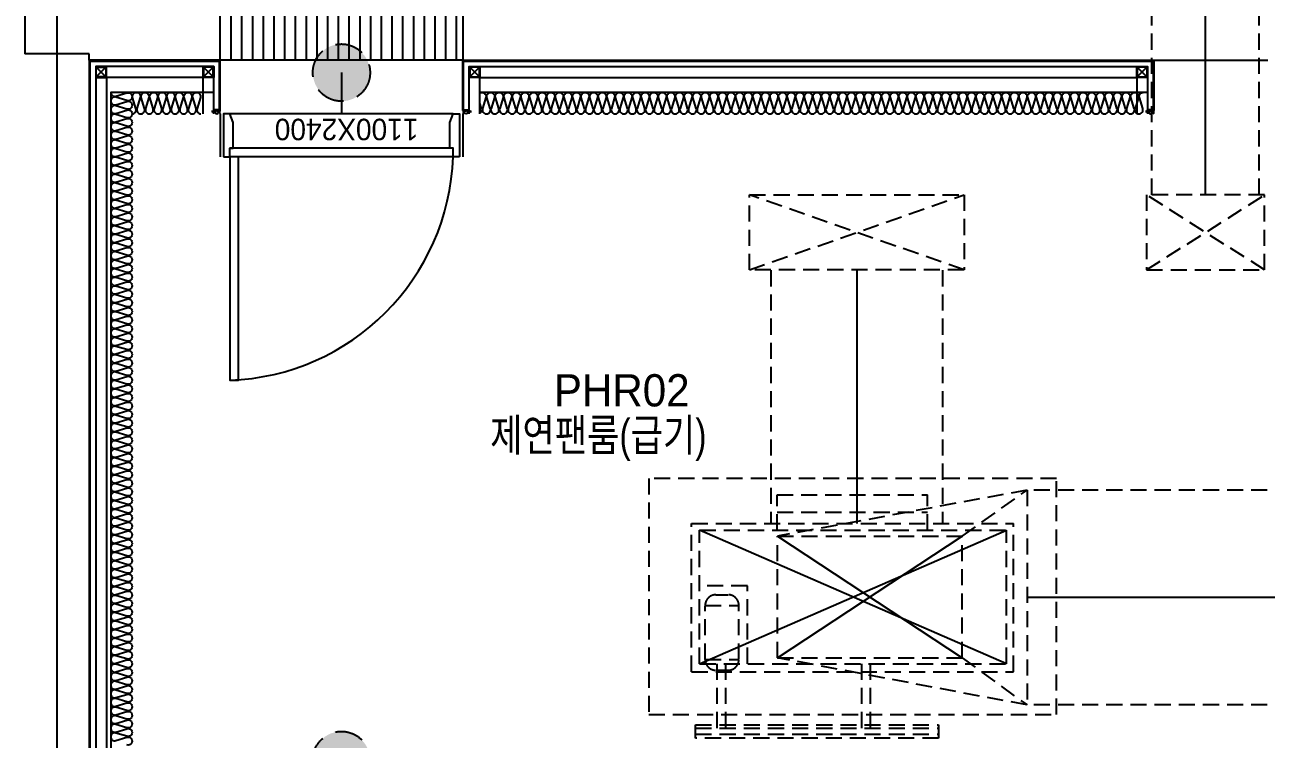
# Model space of a CAD drawing. Header units: millimetres. Extents: x 49504 to 178157, y 34455 to 150915.
# Drawn here: x 92404 to 98186, y 141094 to 144419 of the extents above; entities that cross this region are included whole.
import ezdxf
from ezdxf.enums import TextEntityAlignment as Align

# ---------------------------------------------------------------- set-up
doc = ezdxf.new("R2010")
doc.units = ezdxf.units.MM
doc.header["$LTSCALE"] = 300
for name, pattern in [('CENTERX2', [4, 2.5, -0.5, 0.5, -0.5]), ('ghid', [3, 2, -1]), ('HID', [2.8, 1.8, -1]), ('HIDDEN', [0.375, 0.25, -0.125])]:
    doc.linetypes.add(name, pattern=pattern)
for name, color, linetype, plot in [('# 실번호_251208', 60, 'Continuous', False), ('A-ETC-소방 NOPLOT', 163, 'Continuous', False), ('NOPLOT', 191, 'Continuous', False), ('NOPLOT-TEXT', 41, 'Continuous', False)]:
    doc.layers.add(name, color=color, linetype=linetype, plot=plot)
for name, color, linetype in [('6FIN', 6, 'Continuous'), ('A-DOOR', 4, 'Continuous'), ('A-DOOR-1', 1, 'Continuous'), ('A-DOOR-8', 8, 'Continuous'), ('A-ELE', 7, 'Continuous'), ('A-ETC-소방', 253, 'HIDDEN'), ('A-FIN', 6, 'Continuous'), ('A-갑종방화문', 7, 'Continuous'), ('A-방화문표기', 6, 'ghid'), ('A-하지철물', 55, 'Continuous'), ('ISL', 251, 'Continuous'), ('loco_SCR', 1, 'Continuous'), ('SCREW', 6, 'Continuous'), ('SHEET', 6, 'Continuous'), ('보(girder)', 7, 'HID'), ('복합판넬', 6, 'Continuous'), ('코킹', 191, 'Continuous'), ('트랜치', 8, 'Continuous')]:
    doc.layers.add(name, color=color, linetype=linetype)
doc.styles.add('Gdim', font='Dotum.ttf')

# ---------------------------------------------------------------- blocks, each defined once
blk = doc.blocks.new('FSD-1')
at = {"layer": 'A-DOOR'}
for points in [[(190359.4, 600586.7), (190359.4, 600556.7), (190319.4, 600556.7), (190319.4, 600541.7), (190199.4, 600541.7), (190159.4, 600556.7), (190159.4, 600586.7)], [(190359.4, 599486.7), (190359.4, 599516.7), (190319.4, 599516.7), (190319.4, 599531.7), (190199.4, 599531.7), (190159.4, 599516.7), (190159.4, 599486.7)], [(190359.4, 599516.7), (191399.4, 599516.7), (191399.4, 599556.7), (190359.4, 599556.7)]]:
    blk.add_lwpolyline(points, close=True, dxfattribs=at)
at = {"layer": 'A-DOOR-1'}
blk.add_arc((190322.5, 599479.8), 1077.5, 1.96142, 88.03858, dxfattribs=at)
at = {"layer": 'A-DOOR-8'}
for p, q in [((190159.4, 600556.7), (190159.4, 599516.7)), ((190319.4, 600556.7), (190319.4, 599516.7)), ((190359.4, 600556.7), (190359.4, 599516.7))]:
    blk.add_line(p, q, dxfattribs=at)
at = {"layer": 'NOPLOT'}
for p, q in [((190159.4, 600601.7), (190359.4, 600601.7)), ((190159.4, 599471.7), (190359.4, 599471.7))]:
    blk.add_line(p, q, dxfattribs=at)
at = {"layer": 'NOPLOT', "style": 'Gdim'}
blk.add_text('1100X2400', height=100, rotation=270, dxfattribs=at).set_placement((190181.9, 600395.2))
blk = doc.blocks.new('*U14')
at = {"layer": '6FIN'}
blk.add_lwpolyline([(25.3, 50), (-24.7, 50), (-24.7, 0), (25.3, 0)], close=True, dxfattribs=at)
at = {"layer": 'SHEET', "color": 8}
for p, q in [((-22.2, 2.5), (22.8, 47.5)), ((22.8, 2.5), (-22.2, 47.5))]:
    blk.add_line(p, q, dxfattribs=at)
blk.add_lwpolyline([(22.3, 2.3), (-21.7, 2.3, -0.414214), (-22.4, 3), (-22.4, 47, -0.414214), (-21.7, 47.7), (22.3, 47.7, -0.414214), (23, 47), (23, 3, -0.414214)], format="xyb", close=True, dxfattribs=at)
blk = doc.blocks.new('screw-2')
at = {"layer": 'loco_SCR', "linetype": 'CENTERX2'}
blk.add_line((-8.6, 0), (20.1, 0), dxfattribs=at)
at = {"layer": 'loco_SCR'}
for p, q in [((-2.4, 1.6), (-1.7, 3)), ((-0.7, 0.3), (-2.2, 0.8)), ((0, 4), (0, -4)), ((0, 2), (12.5, 2)), ((4.2, 2.5), (2.4, -2.5)), ((5.9, 2.5), (4.1, -2.5)), ((7.6, 2.5), (5.8, -2.5)), ((9.3, 2.5), (7.5, -2.5)), ((11, 2.5), (10.3, 0.5)), ((16, 0), (11.1, 0.8)), ((16, 0), (12.4, -2)), ((16, 0), (12.5, 2)), ((-2.4, -1.6), (-1.7, -3)), ((-0.7, -0.3), (-2.2, -0.8)), ((0, -2), (12.4, -2)), ((9.8, -1), (9.2, -2.5))]:
    blk.add_line(p, q, dxfattribs=at)
for centre, radius, start, end in [((0, 0), 4, 90, 270), ((-2, 1.3), 0.5, 135, 249.90676), ((-2.1, 3.1), 0.393, 352.90945, 75.28993), ((-0.7, 0), 0.262, 273.80758, 86.54792), ((11.1, -0.6), 1.4, 70.8182, 270.52942), ((-2, -1.3), 0.5, 109.98259, 225), ((-2.1, -3), 0.393, 261.9149, 3.48676)]:
    blk.add_arc(centre, radius, start, end, dxfattribs=at)
blk = doc.blocks.new('A$Caf999d5d')
at = {"layer": 'A-FIN'}
for p, q in [((-1, 15), (25, 14.9)), ((3, 19), (29, 18.9)), ((25, 7.4), (25, 14.9)), ((28, 7.4), (25, 7.4)), ((29, 7.4), (25, 7.4)), ((29, 7.4), (29, 18.9))]:
    blk.add_line(p, q, dxfattribs=at)
at = {"layer": '코킹', "color": 1}
blk.add_circle((14.5, 7.5), 7.5, dxfattribs=at)
at = {"layer": '코킹', "color": 1, "extrusion": (0, 0, -1)}
blk.add_ellipse((-1, 7.5), major_axis=(0, 7.5), ratio=0.368706, start_param=0, end_param=3.141604, dxfattribs=at)
at = {"layer": 'SCREW', "xscale": 0.700000000000001, "yscale": 0.700000000000001, "zscale": 0.700000000000001, "rotation": 359.9997454971837}
blk.add_blockref('screw-2', (25, 11.2), dxfattribs=at)
blk = doc.blocks.new('*U18')
at = {"layer": 'A-하지철물'}
for points in [[(-2405, -220), (-2405, 0), (755, 0), (755, -220)], [(-2355, -220), (-2355, -50), (705, -50), (705, -220)]]:
    blk.add_lwpolyline(points, dxfattribs=at)
at = {"layer": '복합판넬'}
for points in [[(-2435, -205), (-2435, 30), (785, 30), (785, -205)], [(-2431, -201), (-2431, 26), (781, 26), (781, -201)]]:
    blk.add_lwpolyline(points, dxfattribs=at)
at = {"layer": 'A-FIN'}
blk.add_blockref('A$Caf999d5d', (-2434, -220), dxfattribs=at)
at = {"layer": 'A-FIN', "xscale": -1}
blk.add_blockref('A$Caf999d5d', (784, -220), dxfattribs=at)
at = {"layer": '보(girder)', "xscale": -1, "rotation": 180}
for p in [(-2380.3, 0), (729.7, 0)]:
    blk.add_blockref('*U14', p, dxfattribs=at)
blk = doc.blocks.new('*U28')
at = {"layer": '트랜치'}
for p, q in [((50, 300), (50, 0)), ((100, 300), (100, 0)), ((150, 300), (150, 0)), ((200, 300), (200, 0)), ((250, 300), (250, 0)), ((300, 300), (300, 0)), ((350, 300), (350, 0)), ((400, 300), (400, 0)), ((450, 300), (450, 0)), ((500, 300), (500, 0)), ((550, 300), (550, 0)), ((600, 300), (600, 0)), ((650, 300), (650, 0)), ((700, 300), (700, 0)), ((750, 300), (750, 0)), ((800, 300), (800, 0)), ((850, 300), (850, 0)), ((900, 300), (900, 0)), ((950, 300), (950, 0)), ((1000, 300), (1000, 0)), ((1050, 300), (1050, 0)), ((1100, 300), (1100, 0))]:
    blk.add_line(p, q, dxfattribs=at)
at = {"layer": '트랜치', "color": 0}
blk.add_lwpolyline([(0, 300), (1130, 300), (1130, 0), (0, 0)], close=True, dxfattribs=at)
blk = doc.blocks.new('SYM-갑종방화문')
at = {"layer": 'A-방화문표기'}
blk.add_hatch(color=251, dxfattribs=at).paths.add_polyline_path([(-600, 0, 1), (600, 0, 1)])
at = {"layer": 'A-방화문표기', "color": 251}
blk.add_circle((0, 0), 600, dxfattribs=at)
blk = doc.blocks.new('A$C1B410CB1')
at = {"layer": 'NOPLOT'}
blk.add_line((100, 100), (100, 244), dxfattribs=at)
at = {"layer": 'A-갑종방화문', "xscale": 0.1666666666666667, "yscale": 0.1666666666666667, "zscale": 0.1666666666666667}
blk.add_blockref('SYM-갑종방화문', (100, 100), dxfattribs=at)
blk = doc.blocks.new('PH_소방제연설비')
at = {"layer": 'A-ETC-소방'}
for p, q in [((3948.4, -6048), (4948.4, -5698)), ((4948.4, -6048), (3948.4, -5698)), ((6348.4, -6048), (5798.4, -5698)), ((5798.4, -6048), (6348.4, -5698)), ((4048.4, -6049.4), (4048.4, -7229.6)), ((4848.4, -6049.5), (4848.4, -7229.7)), ((4077, -7260.1), (4077, -7095.3)), ((4077, -7095.3), (4777.2, -7095.3)), ((5241.6, -7073.2), (4078.6, -7287.6)), ((4777.2, -7260.1), (4777.2, -7095.3)), ((4939.7, -7287.6), (5241.6, -7073.2)), ((7148.4, -7073.2), (5241.6, -7073.2)), ((5241.6, -7073.2), (5241.7, -8073.2)), ((3679.3, -7918.2), (3679.3, -7228.2)), ((3679.3, -7228.2), (5179.3, -7228.2)), ((4077, -7175.5), (4777.2, -7175.5)), ((5179.3, -7918.2), (5179.3, -7228.2)), ((3716.3, -7881.1), (3716.3, -7260.1)), ((3716.3, -7260.1), (5146, -7260.1)), ((5146, -7881.1), (5146, -7260.1)), ((4078.6, -7853.7), (4078.6, -7287.6)), ((4078.6, -7287.6), (4939.7, -7287.6)), ((4939.7, -7853.7), (4939.7, -7287.6)), ((3938.9, -7518.2), (3716.3, -7518.2)), ((3792, -7560.1), (3849.5, -7560.1)), ((3938.9, -7881.1), (3938.9, -7518.2)), ((3742, -7609.6), (3899.5, -7609.6)), ((3742, -7861.4), (3742, -7610.1)), ((3899.5, -7861.4), (3899.5, -7610.1)), ((3742, -7861.9), (3899.5, -7861.9)), ((4078.6, -7853.7), (4939.7, -7853.7)), ((5241.7, -8073.2), (4078.6, -7853.7)), ((4939.7, -7853.7), (5241.7, -8073.2)), ((3679.3, -7918.2), (5179.3, -7918.2)), ((3716.3, -7881.1), (5146, -7881.1)), ((3792, -7911.4), (3849.5, -7911.4)), ((3797.7, -8180.6), (3797.7, -7881.1)), ((3838.4, -8180.6), (3838.4, -7881.1)), ((4472.3, -8180.6), (4472.3, -7881.1)), ((4513, -8180.6), (4513, -7881.1)), ((7148.4, -8073.2), (5241.7, -8073.2)), ((3697.2, -8165.5), (4828.9, -8165.5)), ((3697.2, -8228.2), (3697.2, -8165.5)), ((3697.2, -8180.6), (4828.9, -8180.6)), ((3697.2, -8208.3), (4828.9, -8208.3)), ((4828.9, -8165.5), (4828.9, -8228.2)), ((4828.9, -8228.2), (3697.2, -8228.2))]:
    blk.add_line(p, q, dxfattribs=at)
at = {"layer": 'A-ETC-소방', "elevation": 0}
for points in [[(5823.4, -5698), (5823.4, -4817.8, 0.414214), (5573.4, -4567.8), (4180.7, -4567.8, -0.414214), (3430.7, -3817.8), (3430.7, -2860.9)], [(6323.4, -5698), (6323.4, -4817.8, 0.414214), (5573.4, -4067.8), (4180.7, -4067.8, -0.414214), (3930.7, -3817.8), (3930.7, -2860.9)]]:
    blk.add_lwpolyline(points, format="xyb", dxfattribs=at)
for points in [[(3948.4, -6048), (3948.4, -5698), (4948.4, -5698), (4948.4, -6048)], [(6348.4, -6048), (6348.4, -5698), (5798.4, -5698), (5798.4, -6048)], [(3479.3, -8118.2), (5379.3, -8118.2), (5379.3, -7018.2), (3479.3, -7018.2)]]:
    blk.add_lwpolyline(points, close=True, dxfattribs=at)
at = {"layer": 'A-ETC-소방'}
for centre, start, end in [((3792, -7610.1), 90, 180), ((3849.5, -7610.1), 0, 90), ((3792, -7861.4), 180, 270), ((3849.5, -7861.4), 270, 0)]:
    blk.add_arc(centre, 50, start, end, dxfattribs=at)
at = {"layer": 'A-ETC-소방 NOPLOT'}
for p, q in [((4448.4, -6048), (4448.4, -7228.2)), ((5146, -7881.1), (3716.3, -7260.1)), ((3716.3, -7881.1), (5146, -7260.1)), ((4078.6, -7287.6), (4939.7, -7853.7)), ((4078.6, -7853.7), (4939.7, -7287.6)), ((7148.4, -7573.2), (5241.7, -7573.2))]:
    blk.add_line(p, q, dxfattribs=at)
at = {"layer": 'A-ETC-소방 NOPLOT', "elevation": 0}
blk.add_lwpolyline([(6073.4, -5698), (6073.4, -4817.8, 0.414214), (5573.4, -4317.8), (4180.7, -4317.8, -0.414214), (3680.7, -3817.8), (3680.7, -2860.9)], format="xyb", dxfattribs=at)

msp = doc.modelspace()

# ---------------------------------------------------------------- linework, layer by layer
for p, q in [((92703.6, 144285), (92403.6, 144285)), ((92703.6, 144255), (92703.6, 144285))]:
    msp.add_line(p, q)
at = {"layer": 'A-ELE', "elevation": 0}
msp.add_lwpolyline([(177103.6, 143455), (177103.6, 148055), (92403.6, 148055), (92403.6, 144285)], dxfattribs=at)
at = {"layer": 'A-하지철물', "elevation": 0}
for points in [[(93283.6, 144005), (93283.6, 144225), (92733.6, 144225), (92733.6, 137285), (93283.6, 137285), (93283.6, 137505)], [(93233.6, 144005), (93233.6, 144175), (92783.6, 144175), (92783.6, 137335), (93233.6, 137335), (93233.6, 137505)]]:
    msp.add_lwpolyline(points, dxfattribs=at)
at = {"layer": 'ISL', "elevation": 0}
for points in [[(93283.6, 144105), (92803.6, 144105), (92803.6, 137405), (93283.6, 137405)], [(97633.6, 144105), (94523.6, 144105)]]:
    msp.add_lwpolyline(points, dxfattribs=at)
for points in [[(92803.6, 144105, 0.509267), (92827.8, 144087.3), (92879.3, 144102.7, -1.372593), (92879.3, 144067.3), (92827.8, 144082.7, 0.509267), (92803.6, 144065, 0.509267), (92827.8, 144047.3), (92879.3, 144062.7, -1.372593), (92879.3, 144027.3), (92827.8, 144042.7, 0.509267), (92803.6, 144025, 0.509267), (92827.8, 144007.3), (92879.3, 144022.7, -1.372593), (92879.3, 143987.3), (92827.8, 144002.7, 0.509267), (92803.6, 143985, 0.509267), (92827.8, 143967.3), (92879.3, 143982.7, -1.372593), (92879.3, 143947.3), (92827.8, 143962.7, 0.509267), (92803.6, 143945, 0.509267), (92827.8, 143927.3), (92879.3, 143942.7, -1.372593), (92879.3, 143907.3), (92827.8, 143922.7, 0.509267), (92803.6, 143905, 0.509267), (92827.8, 143887.3), (92879.3, 143902.7, -1.372593), (92879.3, 143867.3), (92827.8, 143882.7, 0.509267), (92803.6, 143865, 0.509267), (92827.8, 143847.3), (92879.3, 143862.7, -1.372593), (92879.3, 143827.3), (92827.8, 143842.7, 0.509267), (92803.6, 143825, 0.509267), (92827.8, 143807.3), (92879.3, 143822.7, -1.372593), (92879.3, 143787.3), (92827.8, 143802.7, 0.509267), (92803.6, 143785, 0.509267), (92827.8, 143767.3), (92879.3, 143782.7, -1.372593), (92879.3, 143747.3), (92827.8, 143762.7, 0.509267), (92803.6, 143745, 0.509267), (92827.8, 143727.3), (92879.3, 143742.7, -1.372593), (92879.3, 143707.3), (92827.8, 143722.7, 0.509267), (92803.6, 143705, 0.509267), (92827.8, 143687.3), (92879.3, 143702.7, -1.372593), (92879.3, 143667.3), (92827.8, 143682.7, 0.509267), (92803.6, 143665, 0.509267), (92827.8, 143647.3), (92879.3, 143662.7, -1.372593), (92879.3, 143627.3), (92827.8, 143642.7, 0.509267), (92803.6, 143625, 0.509267), (92827.8, 143607.3), (92879.3, 143622.7, -1.372593), (92879.3, 143587.3), (92827.8, 143602.7, 0.509267), (92803.6, 143585, 0.509267), (92827.8, 143567.3), (92879.3, 143582.7, -1.372593), (92879.3, 143547.3), (92827.8, 143562.7, 0.509267), (92803.6, 143545, 0.509267), (92827.8, 143527.3), (92879.3, 143542.7, -1.372593), (92879.3, 143507.3), (92827.8, 143522.7, 0.509267), (92803.6, 143505, 0.509267), (92827.8, 143487.3), (92879.3, 143502.7, -1.372593), (92879.3, 143467.3), (92827.8, 143482.7, 0.509267), (92803.6, 143465, 0.509267), (92827.8, 143447.3), (92879.3, 143462.7, -1.372593), (92879.3, 143427.3), (92827.8, 143442.7, 0.509267), (92803.6, 143425, 0.509267), (92827.8, 143407.3), (92879.3, 143422.7, -1.372593), (92879.3, 143387.3), (92827.8, 143402.7, 0.509267), (92803.6, 143385, 0.509267), (92827.8, 143367.3), (92879.3, 143382.7, -1.372593), (92879.3, 143347.3), (92827.8, 143362.7, 0.509267), (92803.6, 143345, 0.509267), (92827.8, 143327.3), (92879.3, 143342.7, -1.372593), (92879.3, 143307.3), (92827.8, 143322.7, 0.509267), (92803.6, 143305, 0.509267), (92827.8, 143287.3), (92879.3, 143302.7, -1.372593), (92879.3, 143267.3), (92827.8, 143282.7, 0.509267), (92803.6, 143265, 0.509267), (92827.8, 143247.3), (92879.3, 143262.7, -1.372593), (92879.3, 143227.3), (92827.8, 143242.7, 0.509267), (92803.6, 143225, 0.509267), (92827.8, 143207.3), (92879.3, 143222.7, -1.372593), (92879.3, 143187.3), (92827.8, 143202.7, 0.509267), (92803.6, 143185, 0.509267), (92827.8, 143167.3), (92879.3, 143182.7, -1.372593), (92879.3, 143147.3), (92827.8, 143162.7, 0.509267), (92803.6, 143145, 0.509267), (92827.8, 143127.3), (92879.3, 143142.7, -1.372593), (92879.3, 143107.3), (92827.8, 143122.7, 0.509267), (92803.6, 143105, 0.509267), (92827.8, 143087.3), (92879.3, 143102.7, -1.372593), (92879.3, 143067.3), (92827.8, 143082.7, 0.509267), (92803.6, 143065, 0.509267), (92827.8, 143047.3), (92879.3, 143062.7, -1.372593), (92879.3, 143027.3), (92827.8, 143042.7, 0.509267), (92803.6, 143025, 0.509267), (92827.8, 143007.3), (92879.3, 143022.7, -1.372593), (92879.3, 142987.3), (92827.8, 143002.7, 0.509267), (92803.6, 142985, 0.509267), (92827.8, 142967.3), (92879.3, 142982.7, -1.372593), (92879.3, 142947.3), (92827.8, 142962.7, 0.509267), (92803.6, 142945, 0.509267), (92827.8, 142927.3), (92879.3, 142942.7, -1.372593), (92879.3, 142907.3), (92827.8, 142922.7, 0.509267), (92803.6, 142905, 0.509267), (92827.8, 142887.3), (92879.3, 142902.7, -1.372593), (92879.3, 142867.3), (92827.8, 142882.7, 0.509267), (92803.6, 142865, 0.509267), (92827.8, 142847.3), (92879.3, 142862.7, -1.372593), (92879.3, 142827.3), (92827.8, 142842.7, 0.509267), (92803.6, 142825, 0.509267), (92827.8, 142807.3), (92879.3, 142822.7, -1.372593), (92879.3, 142787.3), (92827.8, 142802.7, 0.509267), (92803.6, 142785, 0.509267), (92827.8, 142767.3), (92879.3, 142782.7, -1.372593), (92879.3, 142747.3), (92827.8, 142762.7, 0.509267), (92803.6, 142745, 0.509267), (92827.8, 142727.3), (92879.3, 142742.7, -1.372593), (92879.3, 142707.3), (92827.8, 142722.7, 0.509267), (92803.6, 142705, 0.509267), (92827.8, 142687.3), (92879.3, 142702.7, -1.372593), (92879.3, 142667.3), (92827.8, 142682.7, 0.509267), (92803.6, 142665, 0.509267), (92827.8, 142647.3), (92879.3, 142662.7, -1.372593), (92879.3, 142627.3), (92827.8, 142642.7, 0.509267), (92803.6, 142625, 0.509267), (92827.8, 142607.3), (92879.3, 142622.7, -1.372593), (92879.3, 142587.3), (92827.8, 142602.7, 0.509267), (92803.6, 142585, 0.509267), (92827.8, 142567.3), (92879.3, 142582.7, -1.372593), (92879.3, 142547.3), (92827.8, 142562.7, 0.509267), (92803.6, 142545, 0.509267), (92827.8, 142527.3), (92879.3, 142542.7, -1.372593), (92879.3, 142507.3), (92827.8, 142522.7, 0.509267), (92803.6, 142505, 0.509267), (92827.8, 142487.3), (92879.3, 142502.7, -1.372593), (92879.3, 142467.3), (92827.8, 142482.7, 0.509267), (92803.6, 142465, 0.509267), (92827.8, 142447.3), (92879.3, 142462.7, -1.372593), (92879.3, 142427.3), (92827.8, 142442.7, 0.509267), (92803.6, 142425, 0.509267), (92827.8, 142407.3), (92879.3, 142422.7, -1.372593), (92879.3, 142387.3), (92827.8, 142402.7, 0.509267), (92803.6, 142385, 0.509267), (92827.8, 142367.3), (92879.3, 142382.7, -1.372593), (92879.3, 142347.3), (92827.8, 142362.7, 0.509267), (92803.6, 142345, 0.509267), (92827.8, 142327.3), (92879.3, 142342.7, -1.372593), (92879.3, 142307.3), (92827.8, 142322.7, 0.509267), (92803.6, 142305, 0.509267), (92827.8, 142287.3), (92879.3, 142302.7, -1.372593), (92879.3, 142267.3), (92827.8, 142282.7, 0.509267), (92803.6, 142265, 0.509267), (92827.8, 142247.3), (92879.3, 142262.7, -1.372593), (92879.3, 142227.3), (92827.8, 142242.7, 0.509267), (92803.6, 142225, 0.509267), (92827.8, 142207.3), (92879.3, 142222.7, -1.372593), (92879.3, 142187.3), (92827.8, 142202.7, 0.509267), (92803.6, 142185, 0.509267), (92827.8, 142167.3), (92879.3, 142182.7, -1.372593), (92879.3, 142147.3), (92827.8, 142162.7, 0.509267), (92803.6, 142145, 0.509267), (92827.8, 142127.3), (92879.3, 142142.7, -1.372593), (92879.3, 142107.3), (92827.8, 142122.7, 0.509267), (92803.6, 142105, 0.509267), (92827.8, 142087.3), (92879.3, 142102.7, -1.372593), (92879.3, 142067.3), (92827.8, 142082.7, 0.509267), (92803.6, 142065, 0.509267), (92827.8, 142047.3), (92879.3, 142062.7, -1.372593), (92879.3, 142027.3), (92827.8, 142042.7, 0.509267), (92803.6, 142025, 0.509267), (92827.8, 142007.3), (92879.3, 142022.7, -1.372593), (92879.3, 141987.3), (92827.8, 142002.7, 0.509267), (92803.6, 141985, 0.509267), (92827.8, 141967.3), (92879.3, 141982.7, -1.372593), (92879.3, 141947.3), (92827.8, 141962.7, 0.509267), (92803.6, 141945, 0.509267), (92827.8, 141927.3), (92879.3, 141942.7, -1.372593), (92879.3, 141907.3), (92827.8, 141922.7, 0.509267), (92803.6, 141905, 0.509267), (92827.8, 141887.3), (92879.3, 141902.7, -1.372593), (92879.3, 141867.3), (92827.8, 141882.7, 0.509267), (92803.6, 141865, 0.509267), (92827.8, 141847.3), (92879.3, 141862.7, -1.372593), (92879.3, 141827.3), (92827.8, 141842.7, 0.509267), (92803.6, 141825, 0.509267), (92827.8, 141807.3), (92879.3, 141822.7, -1.372593), (92879.3, 141787.3), (92827.8, 141802.7, 0.509267), (92803.6, 141785, 0.509267), (92827.8, 141767.3), (92879.3, 141782.7, -1.372593), (92879.3, 141747.3), (92827.8, 141762.7, 0.509267), (92803.6, 141745, 0.509267), (92827.8, 141727.3), (92879.3, 141742.7, -1.372593), (92879.3, 141707.3), (92827.8, 141722.7, 0.509267), (92803.6, 141705, 0.509267), (92827.8, 141687.3), (92879.3, 141702.7, -1.372593), (92879.3, 141667.3), (92827.8, 141682.7, 0.509267), (92803.6, 141665, 0.509267), (92827.8, 141647.3), (92879.3, 141662.7, -1.372593), (92879.3, 141627.3), (92827.8, 141642.7, 0.509267), (92803.6, 141625, 0.509267), (92827.8, 141607.3), (92879.3, 141622.7, -1.372593), (92879.3, 141587.3), (92827.8, 141602.7, 0.509267), (92803.6, 141585, 0.509267), (92827.8, 141567.3), (92879.3, 141582.7, -1.372593), (92879.3, 141547.3), (92827.8, 141562.7, 0.509267), (92803.6, 141545, 0.509267), (92827.8, 141527.3), (92879.3, 141542.7, -1.372593), (92879.3, 141507.3), (92827.8, 141522.7, 0.509267), (92803.6, 141505, 0.509267), (92827.8, 141487.3), (92879.3, 141502.7, -1.372593), (92879.3, 141467.3), (92827.8, 141482.7, 0.509267), (92803.6, 141465, 0.509267), (92827.8, 141447.3), (92879.3, 141462.7, -1.372593), (92879.3, 141427.3), (92827.8, 141442.7, 0.509267), (92803.6, 141425, 0.509267), (92827.8, 141407.3), (92879.3, 141422.7, -1.372593), (92879.3, 141387.3), (92827.8, 141402.7, 0.509267), (92803.6, 141385, 0.509267), (92827.8, 141367.3), (92879.3, 141382.7, -1.372593), (92879.3, 141347.3), (92827.8, 141362.7, 0.509267), (92803.6, 141345, 0.509267), (92827.8, 141327.3), (92879.3, 141342.7, -1.372593), (92879.3, 141307.3), (92827.8, 141322.7, 0.509267), (92803.6, 141305, 0.509267), (92827.8, 141287.3), (92879.3, 141302.7, -1.372593), (92879.3, 141267.3), (92827.8, 141282.7, 0.509267), (92803.6, 141265, 0.509267), (92827.8, 141247.3), (92879.3, 141262.7, -1.372593), (92879.3, 141227.3), (92827.8, 141242.7, 0.509267), (92803.6, 141225, 0.509267), (92827.8, 141207.3), (92879.3, 141222.7, -1.372593), (92879.3, 141187.3), (92827.8, 141202.7, 0.509267), (92803.6, 141185, 0.509267), (92827.8, 141167.3), (92879.3, 141182.7, -1.372593), (92879.3, 141147.3), (92827.8, 141162.7, 0.509267), (92803.6, 141145, 0.509267), (92827.8, 141127.3), (92879.3, 141142.7, -1.372593), (92879.3, 141107.3), (92827.8, 141122.7, 0.509267), (92803.6, 141105, 0.509267), (92827.8, 141087.3), (92879.3, 141102.7, -1.372593), (92879.3, 141067.3)], [(92903.6, 144005, 0.509267), (92921.3, 144029.3), (92905.9, 144080.8, -1.372593), (92941.3, 144080.8), (92925.9, 144029.3, 0.509267), (92943.6, 144005, 0.509267), (92961.3, 144029.3), (92945.9, 144080.8, -1.372593), (92981.3, 144080.8), (92965.9, 144029.3, 0.509267), (92983.6, 144005, 0.509267), (93001.3, 144029.3), (92985.9, 144080.8, -1.372593), (93021.3, 144080.8), (93005.9, 144029.3, 0.509267), (93023.6, 144005, 0.509267), (93041.3, 144029.3), (93025.9, 144080.8, -1.372593), (93061.3, 144080.8), (93045.9, 144029.3, 0.509267), (93063.6, 144005, 0.509267), (93081.3, 144029.3), (93065.9, 144080.8, -1.372593), (93101.3, 144080.8), (93085.9, 144029.3, 0.509267), (93103.6, 144005, 0.509267), (93121.3, 144029.3), (93105.9, 144080.8, -1.372593), (93141.3, 144080.8), (93125.9, 144029.3, 0.509267), (93143.6, 144005, 0.509267), (93161.3, 144029.3), (93145.9, 144080.8, -1.372593), (93181.3, 144080.8), (93165.9, 144029.3, 0.509267), (93183.6, 144005, 0.509267), (93201.3, 144029.3), (93185.9, 144080.8, -1.372593), (93221.3, 144080.8), (93205.9, 144029.3, 0.509267), (93223.6, 144005)], [(94523.6, 144102.1, -0.14367), (94533.6, 144105, -0.509267), (94551.3, 144080.8), (94535.9, 144029.3, 1.372593), (94571.3, 144029.3), (94555.9, 144080.8, -0.509267), (94573.6, 144105, -0.509267), (94591.3, 144080.8), (94575.9, 144029.3, 1.372593), (94611.3, 144029.3), (94595.9, 144080.8, -0.509267), (94613.6, 144105, -0.509267), (94631.3, 144080.8), (94615.9, 144029.3, 1.372593), (94651.3, 144029.3), (94635.9, 144080.8, -0.509267), (94653.6, 144105, -0.509267), (94671.3, 144080.8), (94655.9, 144029.3, 1.372593), (94691.3, 144029.3), (94675.9, 144080.8, -0.509267), (94693.6, 144105, -0.509267), (94711.3, 144080.8), (94695.9, 144029.3, 1.372593), (94731.3, 144029.3), (94715.9, 144080.8, -0.509267), (94733.6, 144105, -0.509267), (94751.3, 144080.8), (94735.9, 144029.3, 1.372593), (94771.3, 144029.3), (94755.9, 144080.8, -0.509267), (94773.6, 144105, -0.509267), (94791.3, 144080.8), (94775.9, 144029.3, 1.372593), (94811.3, 144029.3), (94795.9, 144080.8, -0.509267), (94813.6, 144105, -0.509267), (94831.3, 144080.8), (94815.9, 144029.3, 1.372593), (94851.3, 144029.3), (94835.9, 144080.8, -0.509267), (94853.6, 144105, -0.509267), (94871.3, 144080.8), (94855.9, 144029.3, 1.372593), (94891.3, 144029.3), (94875.9, 144080.8, -0.509267), (94893.6, 144105, -0.509267), (94911.3, 144080.8), (94895.9, 144029.3, 1.372593), (94931.3, 144029.3), (94915.9, 144080.8, -0.509267), (94933.6, 144105, -0.509267), (94951.3, 144080.8), (94935.9, 144029.3, 1.372593), (94971.3, 144029.3), (94955.9, 144080.8, -0.509267), (94973.6, 144105, -0.509267), (94991.3, 144080.8), (94975.9, 144029.3, 1.372593), (95011.3, 144029.3), (94995.9, 144080.8, -0.509267), (95013.6, 144105, -0.509267), (95031.3, 144080.8), (95015.9, 144029.3, 1.372593), (95051.3, 144029.3), (95035.9, 144080.8, -0.509267), (95053.6, 144105, -0.509267), (95071.3, 144080.8), (95055.9, 144029.3, 1.372593), (95091.3, 144029.3), (95075.9, 144080.8, -0.509267), (95093.6, 144105, -0.509267), (95111.3, 144080.8), (95095.9, 144029.3, 1.372593), (95131.3, 144029.3), (95115.9, 144080.8, -0.509267), (95133.6, 144105, -0.509267), (95151.3, 144080.8), (95135.9, 144029.3, 1.372593), (95171.3, 144029.3), (95155.9, 144080.8, -0.509267), (95173.6, 144105, -0.509267), (95191.3, 144080.8), (95175.9, 144029.3, 1.372593), (95211.3, 144029.3), (95195.9, 144080.8, -0.509267), (95213.6, 144105, -0.509267), (95231.3, 144080.8), (95215.9, 144029.3, 1.372593), (95251.3, 144029.3), (95235.9, 144080.8, -0.509267), (95253.6, 144105, -0.509267), (95271.3, 144080.8), (95255.9, 144029.3, 1.372593), (95291.3, 144029.3), (95275.9, 144080.8, -0.509267), (95293.6, 144105, -0.509267), (95311.3, 144080.8), (95295.9, 144029.3, 1.372593), (95331.3, 144029.3), (95315.9, 144080.8, -0.509267), (95333.6, 144105, -0.509267), (95351.3, 144080.8), (95335.9, 144029.3, 1.372593), (95371.3, 144029.3), (95355.9, 144080.8, -0.509267), (95373.6, 144105, -0.509267), (95391.3, 144080.8), (95375.9, 144029.3, 1.372593), (95411.3, 144029.3), (95395.9, 144080.8, -0.509267), (95413.6, 144105, -0.509267), (95431.3, 144080.8), (95415.9, 144029.3, 1.372593), (95451.3, 144029.3), (95435.9, 144080.8, -0.509267), (95453.6, 144105, -0.509267), (95471.3, 144080.8), (95455.9, 144029.3, 1.372593), (95491.3, 144029.3), (95475.9, 144080.8, -0.509267), (95493.6, 144105, -0.509267), (95511.3, 144080.8), (95495.9, 144029.3, 1.372593), (95531.3, 144029.3), (95515.9, 144080.8, -0.509267), (95533.6, 144105, -0.509267), (95551.3, 144080.8), (95535.9, 144029.3, 1.372593), (95571.3, 144029.3), (95555.9, 144080.8, -0.509267), (95573.6, 144105, -0.509267), (95591.3, 144080.8), (95575.9, 144029.3, 1.372593), (95611.3, 144029.3), (95595.9, 144080.8, -0.509267), (95613.6, 144105, -0.509267), (95631.3, 144080.8), (95615.9, 144029.3, 1.372593), (95651.3, 144029.3), (95635.9, 144080.8, -0.509267), (95653.6, 144105, -0.509267), (95671.3, 144080.8), (95655.9, 144029.3, 1.372593), (95691.3, 144029.3), (95675.9, 144080.8, -0.509267), (95693.6, 144105, -0.509267), (95711.3, 144080.8), (95695.9, 144029.3, 1.372593), (95731.3, 144029.3), (95715.9, 144080.8, -0.509267), (95733.6, 144105, -0.509267), (95751.3, 144080.8), (95735.9, 144029.3, 1.372593), (95771.3, 144029.3), (95755.9, 144080.8, -0.509267), (95773.6, 144105, -0.509267), (95791.3, 144080.8), (95775.9, 144029.3, 1.372593), (95811.3, 144029.3), (95795.9, 144080.8, -0.509267), (95813.6, 144105, -0.509267), (95831.3, 144080.8), (95815.9, 144029.3, 1.372593), (95851.3, 144029.3), (95835.9, 144080.8, -0.509267), (95853.6, 144105, -0.509267), (95871.3, 144080.8), (95855.9, 144029.3, 1.372593), (95891.3, 144029.3), (95875.9, 144080.8, -0.509267), (95893.6, 144105, -0.509267), (95911.3, 144080.8), (95895.9, 144029.3, 1.372593), (95931.3, 144029.3), (95915.9, 144080.8, -0.509267), (95933.6, 144105, -0.509267), (95951.3, 144080.8), (95935.9, 144029.3, 1.372593), (95971.3, 144029.3), (95955.9, 144080.8, -0.509267), (95973.6, 144105, -0.509267), (95991.3, 144080.8), (95975.9, 144029.3, 1.372593), (96011.3, 144029.3), (95995.9, 144080.8, -0.509267), (96013.6, 144105, -0.509267), (96031.3, 144080.8), (96015.9, 144029.3, 1.372593), (96051.3, 144029.3), (96035.9, 144080.8, -0.509267), (96053.6, 144105, -0.509267), (96071.3, 144080.8), (96055.9, 144029.3, 1.372593), (96091.3, 144029.3), (96075.9, 144080.8, -0.509267), (96093.6, 144105, -0.509267), (96111.3, 144080.8), (96095.9, 144029.3, 1.372593), (96131.3, 144029.3), (96115.9, 144080.8, -0.509267), (96133.6, 144105, -0.509267), (96151.3, 144080.8), (96135.9, 144029.3, 1.372593), (96171.3, 144029.3), (96155.9, 144080.8, -0.509267), (96173.6, 144105, -0.509267), (96191.3, 144080.8), (96175.9, 144029.3, 1.372593), (96211.3, 144029.3), (96195.9, 144080.8, -0.509267), (96213.6, 144105, -0.509267), (96231.3, 144080.8), (96215.9, 144029.3, 1.372593), (96251.3, 144029.3), (96235.9, 144080.8, -0.509267), (96253.6, 144105, -0.509267), (96271.3, 144080.8), (96255.9, 144029.3, 1.372593), (96291.3, 144029.3), (96275.9, 144080.8, -0.509267), (96293.6, 144105, -0.509267), (96311.3, 144080.8), (96295.9, 144029.3, 1.372593), (96331.3, 144029.3), (96315.9, 144080.8, -0.509267), (96333.6, 144105, -0.509267), (96351.3, 144080.8), (96335.9, 144029.3, 1.372593), (96371.3, 144029.3), (96355.9, 144080.8, -0.509267), (96373.6, 144105, -0.509267), (96391.3, 144080.8), (96375.9, 144029.3, 1.372593), (96411.3, 144029.3), (96395.9, 144080.8, -0.509267), (96413.6, 144105, -0.509267), (96431.3, 144080.8), (96415.9, 144029.3, 1.372593), (96451.3, 144029.3), (96435.9, 144080.8, -0.509267), (96453.6, 144105, -0.509267), (96471.3, 144080.8), (96455.9, 144029.3, 1.372593), (96491.3, 144029.3), (96475.9, 144080.8, -0.509267), (96493.6, 144105, -0.509267), (96511.3, 144080.8), (96495.9, 144029.3, 1.372593), (96531.3, 144029.3), (96515.9, 144080.8, -0.509267), (96533.6, 144105, -0.509267), (96551.3, 144080.8), (96535.9, 144029.3, 1.372593), (96571.3, 144029.3), (96555.9, 144080.8, -0.509267), (96573.6, 144105, -0.509267), (96591.3, 144080.8), (96575.9, 144029.3, 1.372593), (96611.3, 144029.3), (96595.9, 144080.8, -0.509267), (96613.6, 144105, -0.509267), (96631.3, 144080.8), (96615.9, 144029.3, 1.372593), (96651.3, 144029.3), (96635.9, 144080.8, -0.509267), (96653.6, 144105, -0.509267), (96671.3, 144080.8), (96655.9, 144029.3, 1.372593), (96691.3, 144029.3), (96675.9, 144080.8, -0.509267), (96693.6, 144105, -0.509267), (96711.3, 144080.8), (96695.9, 144029.3, 1.372593), (96731.3, 144029.3), (96715.9, 144080.8, -0.509267), (96733.6, 144105, -0.509267), (96751.3, 144080.8), (96735.9, 144029.3, 1.372593), (96771.3, 144029.3), (96755.9, 144080.8, -0.509267), (96773.6, 144105, -0.509267), (96791.3, 144080.8), (96775.9, 144029.3, 1.372593), (96811.3, 144029.3), (96795.9, 144080.8, -0.509267), (96813.6, 144105, -0.509267), (96831.3, 144080.8), (96815.9, 144029.3, 1.372593), (96851.3, 144029.3), (96835.9, 144080.8, -0.509267), (96853.6, 144105, -0.509267), (96871.3, 144080.8), (96855.9, 144029.3, 1.372593), (96891.3, 144029.3), (96875.9, 144080.8, -0.509267), (96893.6, 144105, -0.509267), (96911.3, 144080.8), (96895.9, 144029.3, 1.372593), (96931.3, 144029.3), (96915.9, 144080.8, -0.509267), (96933.6, 144105, -0.509267), (96951.3, 144080.8), (96935.9, 144029.3, 1.372593), (96971.3, 144029.3), (96955.9, 144080.8, -0.509267), (96973.6, 144105, -0.509267), (96991.3, 144080.8), (96975.9, 144029.3, 1.372593), (97011.3, 144029.3), (96995.9, 144080.8, -0.509267), (97013.6, 144105, -0.509267), (97031.3, 144080.8), (97015.9, 144029.3, 1.372593), (97051.3, 144029.3), (97035.9, 144080.8, -0.509267), (97053.6, 144105, -0.509267), (97071.3, 144080.8), (97055.9, 144029.3, 1.372593), (97091.3, 144029.3), (97075.9, 144080.8, -0.509267), (97093.6, 144105, -0.509267), (97111.3, 144080.8), (97095.9, 144029.3, 1.372593), (97131.3, 144029.3), (97115.9, 144080.8, -0.509267), (97133.6, 144105, -0.509267), (97151.3, 144080.8), (97135.9, 144029.3, 1.372593), (97171.3, 144029.3), (97155.9, 144080.8, -0.509267), (97173.6, 144105, -0.509267), (97191.3, 144080.8), (97175.9, 144029.3, 1.372593), (97211.3, 144029.3), (97195.9, 144080.8, -0.509267), (97213.6, 144105, -0.509267), (97231.3, 144080.8), (97215.9, 144029.3, 1.372593), (97251.3, 144029.3), (97235.9, 144080.8, -0.509267), (97253.6, 144105, -0.509267), (97271.3, 144080.8), (97255.9, 144029.3, 1.372593), (97291.3, 144029.3), (97275.9, 144080.8, -0.509267), (97293.6, 144105, -0.509267), (97311.3, 144080.8), (97295.9, 144029.3, 1.372593), (97331.3, 144029.3), (97315.9, 144080.8, -0.509267), (97333.6, 144105, -0.509267), (97351.3, 144080.8), (97335.9, 144029.3, 1.372593), (97371.3, 144029.3), (97355.9, 144080.8, -0.509267), (97373.6, 144105, -0.509267), (97391.3, 144080.8), (97375.9, 144029.3, 1.372593), (97411.3, 144029.3), (97395.9, 144080.8, -0.509267), (97413.6, 144105, -0.509267), (97431.3, 144080.8), (97415.9, 144029.3, 1.372593), (97451.3, 144029.3), (97435.9, 144080.8, -0.509267), (97453.6, 144105, -0.509267), (97471.3, 144080.8), (97455.9, 144029.3, 1.372593), (97491.3, 144029.3), (97475.9, 144080.8, -0.509267), (97493.6, 144105, -0.509267), (97511.3, 144080.8), (97495.9, 144029.3, 1.372593), (97531.3, 144029.3), (97515.9, 144080.8, -0.509267), (97533.6, 144105, -0.509267), (97551.3, 144080.8), (97535.9, 144029.3, 1.372593), (97571.3, 144029.3), (97555.9, 144080.8, -0.509267), (97573.6, 144105, -0.509267), (97591.3, 144080.8), (97575.9, 144029.3, 1.372593), (97611.3, 144029.3), (97595.9, 144080.8, -0.509267), (97613.6, 144105)], [(94523.6, 144007.9, 0.340953), (94531.3, 144029.3), (94523.6, 144055.1)]]:
    msp.add_lwpolyline(points, format="xyb", dxfattribs=at)
at = {"layer": '복합판넬', "elevation": 0}
for points in [[(93313.6, 144020), (93313.6, 144255), (92703.6, 144255), (92703.6, 137255), (93313.6, 137255), (93313.6, 137490)], [(93309.6, 137486), (93309.6, 137259), (92707.6, 137259), (92707.6, 144251), (93309.6, 144251), (93309.6, 144024)]]:
    msp.add_lwpolyline(points, dxfattribs=at)
at = {"layer": '트랜치'}
for p, q in [((92553.6, 144255, 0), (92553.6, 148055, 0)), ((92553.6, 137255, 0), (92553.6, 144255, 0)), ((97663.6, 144255), (98193.6, 144255))]:
    msp.add_line(p, q, dxfattribs=at)

# ---------------------------------------------------------------- block references
at = {"layer": 'A-DOOR', "rotation": 270}
msp.add_blockref('FSD-1', (-506158.1, 334164.4), dxfattribs=at)
at = {"layer": 'A-ELE'}
msp.add_blockref('PH_소방제연설비', (91830.7, 149326.4), dxfattribs=at)
at = {"layer": 'A-FIN', "xscale": -1}
msp.add_blockref('A$Caf999d5d', (93312.6, 144005), dxfattribs=at)
at = {"layer": 'A-갑종방화문', "xscale": 1.333333333333056, "yscale": 1.333333333333056, "zscale": 1.333333333333056, "rotation": 180}
for p in [(94011.9, 144330.3), (94011.9, 141130.3)]:
    msp.add_blockref('A$C1B410CB1', p, dxfattribs=at)
at = {"layer": '보(girder)', "rotation": 270}
msp.add_blockref('*U14', (92733.6, 144200.3), dxfattribs=at)
at = {"layer": '보(girder)', "xscale": -1, "rotation": 180}
msp.add_blockref('*U14', (93258.3, 144225), dxfattribs=at)
at = {"layer": '복합판넬'}
msp.add_blockref('*U18', (96878.6, 144225), dxfattribs=at)
at = {"layer": '트랜치', "color": 0}
msp.add_blockref('*U28', (93313.6, 144255, 0), dxfattribs=at)

# ---------------------------------------------------------------- texts
at = {"layer": '# 실번호_251208', "style": 'Gdim'}
msp.add_text('PHR02', height=150, dxfattribs=at).set_placement((95184.2, 142718.2, 0), align=Align.MIDDLE)
at = {"layer": 'NOPLOT-TEXT', "style": 'Gdim', "width": 0.8}
msp.add_text('제연팬룸(급기)', height=150, dxfattribs=at).set_placement((95075.2, 142496.8), align=Align.MIDDLE)

doc.saveas('drawing.dxf')
